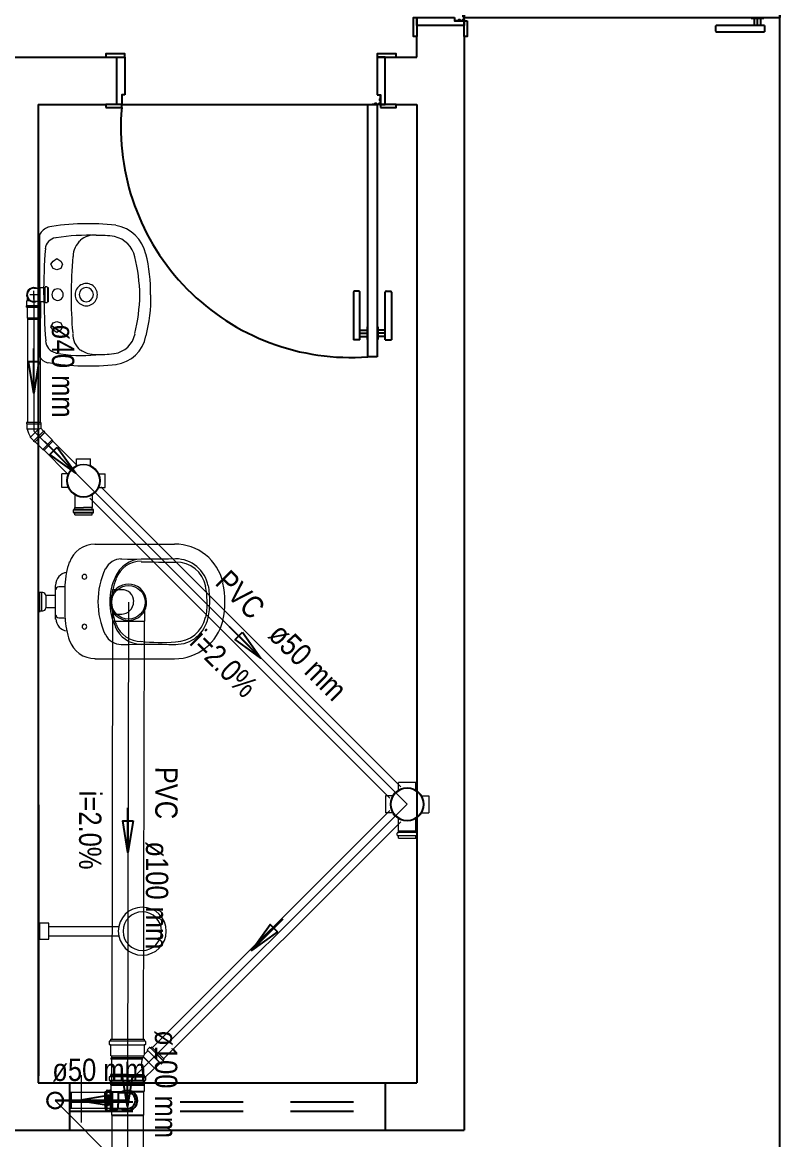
# Model space of a CAD drawing. Header units: inches. Extents: x 48180 to 96389, y -17773 to -8880.
# Drawn here: x 48225.125 to 48227.525, y -8893.22 to -8889.679 of the extents above; entities that cross this region are included whole.
import ezdxf

# ---------------------------------------------------------------- set-up
doc = ezdxf.new("R2010")
doc.units = ezdxf.units.IN
doc.header["$MEASUREMENT"] = 0
doc.linetypes.add('CONTORNO_QUADRO_T', pattern=[0.35, 0.2, -0.15])
for name, color, linetype, lineweight in [('Arquitetura', 134, 'Continuous', 5), ('CV-Colunas', 1, 'Continuous', 30), ('CV-Indicação coluna', 5, 'Continuous', 20), ('CV-Sentido tubo', 9, 'Continuous', 20), ('CV-Seção tubo', 5, 'Continuous', 20), ('CV-Textos tubo', 7, 'Continuous', 20), ('CV-Tubos detalhe', 1, 'Continuous', 30), ('Simbolos', 5, 'Continuous', 20), ('Simbolos_int', 174, 'Continuous', 5), ('TQ-Sentido tubo', 9, 'Continuous', 20), ('TQ-Seção tubo', 5, 'Continuous', 20), ('TQ-Textos tubo', 7, 'Continuous', 20), ('TQ-Tubos detalhe', 90, 'Continuous', 20)]:
    doc.layers.add(name, color=color, linetype=linetype, lineweight=lineweight)
for name, color, linetype in [('CALÇADA', 2, 'Continuous'), ('ESQUADRIA', 3, 'Continuous'), ('ESQUADRIAS', 7, 'Continuous'), ('Esquadrias portas', 7, 'Continuous'), ('JANELA2', 1, 'Continuous'), ('PAREDE', 4, 'Continuous'), ('soleira piso', 7, 'Continuous'), ('TEXTO01', 7, 'Continuous')]:
    doc.layers.add(name, color=color, linetype=linetype)
doc.styles.add('ARIAL', font='ARIALN.TTF')
doc.dimstyles.get("Standard").update_dxf_attribs({"dimtxt": 0.18, "dimasz": 0.18, "dimexe": 0.18, "dimexo": 0.0625, "dimgap": 0.09, "dimtad": 0, "dimtih": 1, "dimtoh": 1, "dimdec": 4, "dimzin": 0, "dimdsep": 46, "dimtxsty": 'Standard', "dimcen": 0.09, "dimadec": 0, "dimazin": 0, "dimtfac": 1, "dimtdec": 4, "dimtofl": 0, "dimtmove": 0, "dimatfit": 3, "dimfxl": 0, "dimtolj": 1, "dimtzin": 0, "dimarcsym": 0})

# ---------------------------------------------------------------- blocks, each defined once
blk = doc.blocks.new('P80_02')
at = {"layer": 'ESQUADRIAS', "color": 2}
for p, q in [((0.025, 0.075), (0.025, 0.875)), ((0.025, 0.875), (0.055, 0.875)), ((0.055, 0.875), (0.055, 0.075)), ((0.055, 0.075), (0.025, 0.075))]:
    blk.add_line(p, q, dxfattribs=at)
at = {"layer": 'ESQUADRIAS', "color": 3, "linetype": 'Continuous'}
for p, q in [((-0.02, 0.6698), (-0.02, 0.8215)), ((0, 0.8215), (0, 0.6698)), ((0.023, 0.78), (0.023, 0.82)), ((0.057, 0.78), (0.057, 0.82)), ((0.08, 0.8215), (0.08, 0.6698)), ((0.1, 0.6698), (0.1, 0.8215)), ((-0.0035, 0.6668), (-0.0175, 0.6668)), ((0.0835, 0.6668), (0.0975, 0.6668))]:
    blk.add_line(p, q, dxfattribs=at)
at = {"layer": 'ESQUADRIAS', "color": 3}
for p, q in [((0, 0.8215), (-0.02, 0.8215)), ((0.023, 0.82), (0.025, 0.82)), ((0.057, 0.82), (0.055, 0.82)), ((0.08, 0.8215), (0.1, 0.8215)), ((0, 0.81), (0.023, 0.81)), ((0, 0.8), (0.023, 0.8)), ((0, 0.79), (0.023, 0.79)), ((0.023, 0.78), (0.025, 0.78)), ((0.057, 0.78), (0.055, 0.78)), ((0.08, 0.81), (0.057, 0.81)), ((0.08, 0.8), (0.057, 0.8)), ((0.08, 0.79), (0.057, 0.79))]:
    blk.add_line(p, q, dxfattribs=at)
at = {"layer": 'ESQUADRIAS'}
for p, q in [((0.0315, 0.0735), (0.0285, 0.0735)), ((0.0165, 0.0585), (0.0165, 0.0615))]:
    blk.add_line(p, q, dxfattribs=at)
at = {"layer": 'ESQUADRIAS', "color": 3}
for points in [[(0.015, 0.085), (-0.035, 0.085), (-0.035, 0.075), (0.015, 0.075)], [(0.885, 0.085), (0.835, 0.085), (0.835, 0.075), (0.885, 0.075)], [(0.025, -0.075), (0, -0.075), (-0.035, -0.075), (-0.035, -0.085), (0.025, -0.085)], [(0.885, -0.075), (0.825, -0.075), (0.825, -0.085), (0.885, -0.085)]]:
    blk.add_lwpolyline(points, close=True, dxfattribs=at)
at = {"layer": 'ESQUADRIAS', "color": 2}
for points in [[(0.025, 0.045), (0.015, 0.045), (0.015, 0.075), (0, 0.075), (0, -0.075), (0.025, -0.075)], [(0.825, 0.045), (0.835, 0.045), (0.835, 0.075), (0.85, 0.075), (0.85, -0.075), (0.825, -0.075)]]:
    blk.add_lwpolyline(points, close=True, dxfattribs=at)
at = {"layer": 'ESQUADRIAS', "color": 1}
for points in [[(0.016, 0.0705, -0.236068), (0.015, 0.0725), (0.015, 0.07), (0.015, 0.05), (0.016, 0.05)], [(0.0195, 0.074, 0.236068), (0.0175, 0.075), (0.02, 0.075), (0.04, 0.075), (0.04, 0.074)]]:
    blk.add_lwpolyline(points, format="xyb", close=True, dxfattribs=at)
at = {"layer": 'ESQUADRIAS'}
for points in [[(0.0275, 0.0727), (0.0285, 0.0735), (0.0285, 0.074)], [(0.0304, 0.0727), (0.0304, 0.0725), (0.0325, 0.0725), (0.0325, 0.0727), (0.0275, 0.0727), (0.0275, 0.0725), (0.0296, 0.0725), (0.0296, 0.0727)], [(0.0325, 0.0727), (0.0315, 0.0735), (0.0315, 0.074)], [(0.0173, 0.0625), (0.0165, 0.0615), (0.016, 0.0615)], [(0.0173, 0.0575), (0.0165, 0.0585), (0.016, 0.0585)], [(0.0173, 0.0596), (0.0175, 0.0596), (0.0175, 0.0575), (0.0173, 0.0575), (0.0173, 0.0625), (0.0175, 0.0625), (0.0175, 0.0604), (0.0173, 0.0604)]]:
    blk.add_lwpolyline(points, dxfattribs=at)
at = {"layer": 'ESQUADRIAS', "color": 1}
blk.add_circle((0.0175, 0.0725), 0.0025, dxfattribs=at)
at = {"layer": 'ESQUADRIAS'}
blk.add_arc((0.1085, 0.1477), 0.7292, 355.0636, 94.2065, dxfattribs=at)
at = {"layer": 'ESQUADRIAS', "color": 3, "linetype": 'Continuous'}
for centre, start, end in [((-0.017, 0.6698), 180, 260.5377), ((-0.003, 0.6698), 260.5377, 360), ((0.083, 0.6698), 180, 279.4623), ((0.097, 0.6698), 279.4623, 0)]:
    blk.add_arc(centre, 0.003, start, end, dxfattribs=at)
blk = doc.blocks.new('new block2')
at = {"layer": 'ESQUADRIAS', "color": 2}
for p, q in [((-0.09, 1.16), (-0.09, 0.16)), ((-0.09, 1.16), (-0.06, 1.16)), ((-0.06, 0.16), (-0.06, 1.16)), ((-0.09, 0.16), (-0.06, 0.16))]:
    blk.add_line(p, q, dxfattribs=at)
at = {"layer": 'ESQUADRIAS', "color": 3, "linetype": 'Continuous'}
for p, q in [((-0.135, 0.9598), (-0.135, 1.1115)), ((-0.115, 1.1115), (-0.115, 0.9598)), ((-0.092, 1.07), (-0.092, 1.11)), ((-0.058, 1.07), (-0.058, 1.11)), ((-0.035, 1.1115), (-0.035, 0.9598)), ((-0.015, 0.9598), (-0.015, 1.1115)), ((-0.1185, 0.9568), (-0.1325, 0.9568)), ((-0.0315, 0.9568), (-0.0175, 0.9568))]:
    blk.add_line(p, q, dxfattribs=at)
at = {"layer": 'ESQUADRIAS', "color": 3}
for p, q in [((-0.115, 1.1115), (-0.135, 1.1115)), ((-0.115, 1.1), (-0.092, 1.1)), ((-0.092, 1.11), (-0.09, 1.11)), ((-0.058, 1.11), (-0.06, 1.11)), ((-0.035, 1.1), (-0.058, 1.1)), ((-0.035, 1.1115), (-0.015, 1.1115)), ((-0.115, 1.09), (-0.092, 1.09)), ((-0.115, 1.08), (-0.092, 1.08)), ((-0.092, 1.07), (-0.09, 1.07)), ((-0.058, 1.07), (-0.06, 1.07)), ((-0.035, 1.09), (-0.058, 1.09)), ((-0.035, 1.08), (-0.058, 1.08))]:
    blk.add_line(p, q, dxfattribs=at)
at = {"layer": 'ESQUADRIAS'}
for p, q in [((-0.0665, 0.1585), (-0.0635, 0.1585)), ((-0.0515, 0.1435), (-0.0515, 0.1465))]:
    blk.add_line(p, q, dxfattribs=at)
at = {"layer": 'ESQUADRIAS', "color": 3}
for points in [[(-1.12, 0.17), (-1.07, 0.17), (-1.07, 0.16), (-1.12, 0.16)], [(-0.05, 0.17), (0, 0.17), (0, 0.16), (-0.05, 0.16)], [(-1.12, 0.01), (-1.06, 0.01), (-1.06, 0), (-1.12, 0)], [(-0.06, 0.01), (-0.035, 0.01), (0, 0.01), (0, 0), (-0.06, 0)]]:
    blk.add_lwpolyline(points, close=True, dxfattribs=at)
at = {"layer": 'ESQUADRIAS', "color": 2}
for points in [[(-1.06, 0.13), (-1.07, 0.13), (-1.07, 0.16), (-1.085, 0.16), (-1.085, 0.01), (-1.06, 0.01)], [(-0.06, 0.13), (-0.05, 0.13), (-0.05, 0.16), (-0.035, 0.16), (-0.035, 0.01), (-0.06, 0.01)]]:
    blk.add_lwpolyline(points, close=True, dxfattribs=at)
at = {"layer": 'ESQUADRIAS', "color": 1}
for points in [[(-0.0545, 0.159, -0.236068), (-0.0525, 0.16), (-0.055, 0.16), (-0.075, 0.16), (-0.075, 0.159)], [(-0.051, 0.1555, 0.236068), (-0.05, 0.1575), (-0.05, 0.155), (-0.05, 0.135), (-0.051, 0.135)]]:
    blk.add_lwpolyline(points, format="xyb", close=True, dxfattribs=at)
at = {"layer": 'ESQUADRIAS'}
for points in [[(-0.0675, 0.1577), (-0.0665, 0.1585), (-0.0665, 0.159)], [(-0.0654, 0.1577), (-0.0654, 0.1575), (-0.0675, 0.1575), (-0.0675, 0.1577), (-0.0625, 0.1577), (-0.0625, 0.1575), (-0.0646, 0.1575), (-0.0646, 0.1577)], [(-0.0625, 0.1577), (-0.0635, 0.1585), (-0.0635, 0.159)], [(-0.0523, 0.1446), (-0.0525, 0.1446), (-0.0525, 0.1425), (-0.0523, 0.1425), (-0.0523, 0.1475), (-0.0525, 0.1475), (-0.0525, 0.1454), (-0.0523, 0.1454)], [(-0.0523, 0.1475), (-0.0515, 0.1465), (-0.051, 0.1465)], [(-0.0523, 0.1425), (-0.0515, 0.1435), (-0.051, 0.1435)]]:
    blk.add_lwpolyline(points, dxfattribs=at)
at = {"layer": 'ESQUADRIAS', "color": 1}
blk.add_circle((-0.0525, 0.1575), 0.0025, dxfattribs=at)
at = {"layer": 'ESQUADRIAS', "color": 3, "linetype": 'Continuous'}
for centre, start, end in [((-0.132, 0.9598), 180, 260.5377), ((-0.118, 0.9598), 260.5377, 360), ((-0.032, 0.9598), 180, 279.4623), ((-0.018, 0.9598), 279.4623, 0)]:
    blk.add_arc(centre, 0.003, start, end, dxfattribs=at)
at = {"layer": 'Esquadrias portas'}
blk.add_arc((-0.0469, 0.1373), 1.0236, 92.4121, 178.1744, dxfattribs=at)

msp = doc.modelspace()

# ---------------------------------------------------------------- linework, layer by layer
for p, q in [((48225.4043, -8893.0323), (48225.5115, -8893.0323)), ((48225.4583, -8893.0143), (48225.405, -8893.0143)), ((48225.4583, -8893.0195), (48225.405, -8893.0195)), ((48225.4583, -8893.0143), (48225.5115, -8893.0143)), ((48225.4583, -8893.0195), (48225.5115, -8893.0195)), ((48225.387, -8893.068), (48225.3873, -8893.1225)), ((48225.387, -8893.068), (48225.3913, -8893.068)), ((48225.392, -8893.068), (48225.3923, -8893.1225)), ((48225.393, -8893.0643), (48225.3923, -8893.0673)), ((48225.394, -8893.0635), (48225.4028, -8893.0635)), ((48225.4038, -8893.0643), (48225.404, -8893.067)), ((48225.404, -8893.068), (48225.4043, -8893.1225)), ((48225.405, -8893.068), (48225.4098, -8893.068)), ((48225.4053, -8893.0455), (48225.5113, -8893.0455)), ((48225.4073, -8893.0675), (48225.4425, -8893.0675)), ((48225.4098, -8893.068), (48225.41, -8893.1225)), ((48225.4098, -8893.068), (48225.4268, -8893.068)), ((48225.4268, -8893.068), (48225.4285, -8893.07)), ((48225.4285, -8893.07), (48225.4285, -8893.107)), ((48225.4285, -8893.07), (48225.4613, -8893.07)), ((48225.509, -8893.0675), (48225.4735, -8893.0675)), ((48225.454, -8893.0953), (48225.462, -8893.0953)), ((48225.458, -8893.0953), (48225.454, -8893.0953)), ((48225.458, -8893.0913), (48225.458, -8893.0993)), ((48225.3873, -8893.1225), (48225.3915, -8893.1225)), ((48225.3933, -8893.1263), (48225.3925, -8893.1233)), ((48225.3943, -8893.127), (48225.403, -8893.127)), ((48225.404, -8893.1263), (48225.4043, -8893.1235)), ((48225.4053, -8893.1225), (48225.41, -8893.1225)), ((48225.41, -8893.1225), (48225.427, -8893.1225)), ((48225.427, -8893.1225), (48225.4285, -8893.1205)), ((48225.4285, -8893.1205), (48225.4285, -8893.107)), ((48225.4285, -8893.1205), (48225.4613, -8893.1205)), ((48225.4078, -8893.1423), (48225.5093, -8893.1423))]:
    msp.add_line(p, q)
for centre, radius, start, end in [((48225.3913, -8893.067), 0.001, 270.0195, 345.0194), ((48225.394, -8893.0645), 0.001, 89.981, 165.019), ((48225.4028, -8893.0645), 0.001, 5.0195, 89.981), ((48225.405, -8893.067), 0.001, 185.019, 270.0195), ((48225.458, -8893.0953), 0.0318, 232.879, 127.159), ((48225.458, -8893.0953), 0.0255, 277.1915, 82.847), ((48225.3915, -8893.1235), 0.001, 15.02, 89.981), ((48225.3943, -8893.126), 0.001, 195.02, 270.0195), ((48225.403, -8893.126), 0.001, 270.0195, 355.0195), ((48225.4053, -8893.1235), 0.001, 89.981, 175.019)]:
    msp.add_arc(centre, radius, start, end)
at = {"layer": 'Arquitetura'}
for p, q in [((48225.1798, -8890.3505), (48225.1798, -8890.544)), ((48225.2153, -8890.4455), (48225.2233, -8890.4355)), ((48225.2233, -8890.459), (48225.2153, -8890.4455)), ((48225.2233, -8890.4355), (48225.2348, -8890.4275)), ((48225.2348, -8890.4275), (48225.2468, -8890.4355)), ((48225.2468, -8890.4355), (48225.2528, -8890.4455)), ((48225.2528, -8890.4455), (48225.2468, -8890.459)), ((48225.1798, -8890.479), (48225.1798, -8890.6705)), ((48225.2348, -8890.463), (48225.2233, -8890.459)), ((48225.2468, -8890.459), (48225.2348, -8890.463)), ((48225.1798, -8890.544), (48225.1798, -8890.7395)), ((48225.2233, -8890.631), (48225.2348, -8890.627)), ((48225.2348, -8890.627), (48225.2468, -8890.631)), ((48225.2153, -8890.6445), (48225.2233, -8890.631)), ((48225.2233, -8890.6545), (48225.2153, -8890.6445)), ((48225.2348, -8890.6625), (48225.2233, -8890.6545)), ((48225.2468, -8890.6545), (48225.2348, -8890.6625)), ((48225.2468, -8890.631), (48225.2528, -8890.6445)), ((48225.2528, -8890.6445), (48225.2468, -8890.6545)), ((48225.6078, -8891.3335), (48225.3553, -8891.3335)), ((48225.2308, -8891.5705), (48225.2308, -8891.4635)), ((48225.2608, -8891.4675), (48225.2408, -8891.4675)), ((48225.4403, -8891.4775), (48225.4128, -8891.4775)), ((48225.1798, -8891.4835), (48225.1798, -8891.5485)), ((48225.1898, -8891.4855), (48225.1798, -8891.4855)), ((48225.1858, -8891.4855), (48225.1858, -8891.5445)), ((48225.2308, -8891.4955), (48225.1993, -8891.4955)), ((48225.1993, -8891.4955), (48225.1993, -8891.5345)), ((48225.1898, -8891.5445), (48225.1798, -8891.5445)), ((48225.2308, -8891.5345), (48225.1993, -8891.5345)), ((48225.2408, -8891.5665), (48225.2608, -8891.5665)), ((48225.4128, -8891.5545), (48225.4403, -8891.5545)), ((48225.3553, -8891.6965), (48225.6078, -8891.6965)), ((48225.1771, -8892.1583), (48225.1771, -8893.0168)), ((48225.312, -8893.015), (48225.312, -8893.165))]:
    msp.add_line(p, q, dxfattribs=at)
at = {"layer": 'Arquitetura', "color": 7}
for p, q in [((48225.2093, -8892.5335), (48225.1798, -8892.5335)), ((48225.1798, -8892.5335), (48225.1798, -8892.5845)), ((48225.2093, -8892.5845), (48225.2093, -8892.5335)), ((48225.4323, -8892.5455), (48225.2093, -8892.5455)), ((48225.2093, -8892.575), (48225.2093, -8892.5455)), ((48225.4323, -8892.575), (48225.2093, -8892.575)), ((48225.1798, -8892.5845), (48225.2093, -8892.5845))]:
    msp.add_line(p, q, dxfattribs=at)
at = {"layer": 'Arquitetura'}
for centre, radius, start, end in [((48225.2253, -8890.378), 0.0527, 110.542, 148.93), ((48225.3338, -8891.079), 0.7618, 83.413, 99.693), ((48225.4008, -8890.4395), 0.1187, 12.514, 79.944), ((48225.2368, -8890.4), 0.0389, 98.756, 175.613), ((48225.3318, -8890.974), 0.6201, 87.323, 99.242), ((48225.3533, -8890.4215), 0.0674, 130.344, 179.449), ((48225.3553, -8890.4255), 0.0723, 86.602, 129.6), ((48225.3693, -8890.6685), 0.3142, 81.322, 91.826), ((48225.3988, -8890.4415), 0.0855, 12.946, 77.281), ((48226.9263, -8890.536), 1.7337, 175.375, 180.21), ((48225.0533, -8890.532), 0.4785, 358.698, 14.422), ((48226.7703, -8890.546), 1.4903, 175.19, 179.939), ((48224.9153, -8890.558), 0.5826, 1.3524, 13.504), ((48225.3278, -8890.542), 0.0353, 119.997, 179.999), ((48225.3278, -8890.542), 0.0225, 90, 180), ((48225.3278, -8890.542), 0.0353, 60.003, 119.997), ((48225.3278, -8890.542), 0.0225, 0, 90), ((48225.3278, -8890.542), 0.0353, 0, 59.993), ((48227.0923, -8890.542), 1.8987, 180, 184.414), ((48225.2368, -8890.542), 0.0182, 120.019, 180.037), ((48225.2368, -8890.542), 0.0182, 180, 240.04), ((48225.2368, -8890.542), 0.0182, 60.013, 119.987), ((48225.2368, -8890.542), 0.0182, 0, 60.04), ((48225.2368, -8890.542), 0.0182, 300.0191, 0.0367), ((48226.6463, -8890.542), 1.3668, 180.021, 185.095), ((48225.3278, -8890.542), 0.0353, 180, 239.993), ((48225.3278, -8890.542), 0.0225, 180.01, 270), ((48225.3278, -8890.542), 0.0225, 270, 0), ((48225.3278, -8890.542), 0.0353, 299.9968, 359.9993), ((48224.9193, -8890.53), 0.5785, 346.4579, 358.6966), ((48225.0533, -8890.554), 0.4791, 345.6368, 1.3415), ((48225.2368, -8890.542), 0.0182, 240.013, 299.9872), ((48225.3278, -8890.542), 0.0353, 240.003, 299.9968), ((48225.2388, -8890.686), 0.0406, 183.114, 260.393), ((48225.3493, -8890.6685), 0.0638, 176.773, 230.755), ((48225.4048, -8890.6505), 0.0792, 278.4194, 348.3837), ((48225.4068, -8890.6525), 0.1119, 277.7196, 349.5925), ((48225.3118, -8890.2795), 0.4552, 259.782, 275.7972), ((48225.3553, -8890.6525), 0.079, 234.652, 272.8394), ((48225.3693, -8890.4095), 0.3222, 267.995, 278.1696), ((48225.2133, -8890.7195), 0.039, 207.867, 258.569), ((48225.3358, -8890.007), 0.761, 260.279, 276.5765), ((48225.3553, -8891.4185), 0.0857, 89.8, 160.921), ((48225.6078, -8891.4895), 0.1572, 12.706, 89.994), ((48225.5113, -8891.4715), 0.2512, 160.855, 177.951), ((48225.4383, -8891.434), 0.0545, 89.094, 155.039), ((48225.5073, -8891.4755), 0.0959, 93.267, 156.427), ((48225.5013, -8891.4715), 0.0845, 89.764, 159.137), ((48225.4658, -8882.444), 8.9357, 269.812, 270.92833), ((48225.5823, -8885.671), 5.7183, 269.194, 270.2897), ((48225.6098, -8891.4855), 0.1065, 11.11, 89.577), ((48225.6138, -8891.4835), 0.0941, 10.344, 91.5), ((48225.2703, -8891.4615), 0.0395, 96.551, 181.582), ((48225.3218, -8891.436), 0.00748, 90, 180), ((48225.3218, -8891.436), 0.00748, 180, 270), ((48225.3218, -8891.436), 0.00748, 0, 90), ((48225.3218, -8891.436), 0.00748, 270, 0), ((48225.6118, -8891.515), 0.247, 155.039, 180), ((48225.5723, -8891.511), 0.1696, 153.86, 181.282), ((48225.2408, -8891.4775), 0.00962, 90, 180), ((48226.6698, -8891.513), 1.4103, 177.951, 182.049), ((48225.6098, -8891.515), 0.2021, 168.983, 180), ((48225.5668, -8891.505), 0.157, 156.611, 169.687), ((48225.4423, -8891.513), 0.036, 357.6554, 93.956), ((48225.4423, -8891.515), 0.2683, 359.9972, 10.563), ((48225.4403, -8891.515), 0.2791, 0.0004, 10.563), ((48225.4718, -8891.515), 0.2951, 348.4318, 11.565), ((48225.1898, -8891.4955), 0.00962, 0, 90), ((48225.1898, -8891.5345), 0.00962, 270, 0), ((48225.6118, -8891.515), 0.247, 180, 204.961), ((48225.5723, -8891.519), 0.1696, 178.72, 206.139), ((48225.6098, -8891.515), 0.202, 179.998, 191.019), ((48225.4383, -8891.515), 0.0396, 270, 359.9973), ((48225.4283, -8891.515), 0.283, 349.7151, 359.864), ((48225.4403, -8891.515), 0.2788, 349.423, 0), ((48225.2703, -8891.5685), 0.0392, 181.37, 264.425), ((48225.2408, -8891.5565), 0.00962, 180, 270), ((48225.5113, -8891.5565), 0.2505, 181.891, 199.157), ((48225.5173, -8891.5365), 0.1066, 188.805, 206.998), ((48225.6078, -8891.5385), 0.1572, 270.0017, 347.2872), ((48225.6118, -8891.5465), 0.1037, 269.072, 349.4312), ((48225.6118, -8891.5465), 0.0952, 269.072, 349.4311), ((48225.3218, -8891.594), 0.00748, 90, 180), ((48225.3218, -8891.594), 0.00748, 180, 270), ((48225.3218, -8891.594), 0.00748, 0, 90), ((48225.3218, -8891.594), 0.00748, 270, 0), ((48225.4383, -8891.596), 0.0545, 204.961, 270.9064), ((48225.5053, -8891.5565), 0.0941, 203.266, 267.557), ((48225.5013, -8891.5565), 0.0845, 200.863, 270.2362), ((48225.3553, -8891.6095), 0.0857, 199.079, 270.1997), ((48225.5253, -8900.894), 9.243, 89.467, 90.538), ((48225.5683, -8890.986), 0.658, 264.122, 273.6487)]:
    msp.add_arc(centre, radius, start, end, dxfattribs=at)
at = {"layer": 'Arquitetura', "color": 7}
for radius, start, end in [(0.076, 90, 180), (0.061, 90, 180), (0.076, 0, 90), (0.061, 0, 90), (0.076, 180, 270), (0.061, 180, 270), (0.061, 270, 0), (0.076, 270, 0)]:
    msp.add_arc((48225.5053, -8892.559), radius, start, end, dxfattribs=at)
at = {"layer": 'CALÇADA'}
msp.add_line((48227.5251, -8900.5892), (48227.5251, -8882.9892), dxfattribs=at)
at = {"layer": 'CV-Colunas', "linetype": 'Continuous'}
for p, q in [((48225.279, -8893.0703), (48225.279, -8893.1203)), ((48225.229, -8893.0953), (48225.279, -8893.0953))]:
    msp.add_line(p, q, dxfattribs=at)
msp.add_circle((48225.229, -8893.0953), 0.025, dxfattribs=at)
at = {"layer": 'CV-Indicação coluna'}
msp.add_line((48225.229, -8893.0953), (48225.5278, -8893.394), dxfattribs=at)
at = {"layer": 'CV-Seção tubo'}
for p, q in [((48225.458, -8893.0703), (48225.279, -8893.0703)), ((48225.458, -8893.1203), (48225.279, -8893.1203))]:
    msp.add_line(p, q, dxfattribs=at)
at = {"layer": 'CV-Tubos detalhe'}
msp.add_line((48225.458, -8893.0953), (48225.229, -8893.0953), dxfattribs=at)
at = {"layer": 'ESQUADRIA', "linetype": 'CONTORNO_QUADRO_T'}
for p, q in [((48225.2751, -8893.0992), (48226.2751, -8893.0992)), ((48225.2751, -8893.1292), (48226.2751, -8893.1292))]:
    msp.add_line(p, q, dxfattribs=at)
at = {"layer": 'JANELA2'}
for p, q in [((48225.2751, -8893.0392), (48225.2751, -8893.1892)), ((48226.2751, -8893.0392), (48226.2751, -8893.1892))]:
    msp.add_line(p, q, dxfattribs=at)
at = {"layer": 'PAREDE', "linetype": 'Continuous'}
for p, q in [((48226.3751, -8889.7892), (48226.3751, -8889.7242)), ((48226.5251, -8889.7242), (48226.5251, -8893.1892)), ((48225.1751, -8889.9392), (48225.1751, -8893.0392)), ((48226.3751, -8889.9392), (48226.3751, -8893.0392))]:
    msp.add_line(p, q, dxfattribs=at)
at = {"layer": 'PAREDE'}
for p, q in [((48224.8101, -8889.7892), (48225.3901, -8889.7892)), ((48226.3101, -8889.7892), (48226.3751, -8889.7892)), ((48225.1751, -8889.9392), (48225.3901, -8889.9392)), ((48226.3101, -8889.9392), (48226.3751, -8889.9392)), ((48225.1751, -8893.0392), (48226.3751, -8893.0392)), ((48223.6751, -8893.1892), (48226.5251, -8893.1892))]:
    msp.add_line(p, q, dxfattribs=at)
at = {"layer": 'Simbolos'}
for p, q in [((48225.182, -8890.5203), (48225.1805, -8890.5218)), ((48225.1963, -8890.5203), (48225.182, -8890.5203)), ((48225.1973, -8890.5183), (48225.1973, -8890.5195)), ((48225.203, -8890.5173), (48225.1983, -8890.5173)), ((48225.204, -8890.518), (48225.2045, -8890.5198)), ((48225.2085, -8890.5203), (48225.2055, -8890.5203)), ((48225.2085, -8890.5645), (48225.2085, -8890.5203)), ((48225.141, -8890.5523), (48225.141, -8890.5603)), ((48225.1615, -8890.5218), (48225.1713, -8890.5218)), ((48225.1713, -8890.5218), (48225.1805, -8890.5218)), ((48225.1388, -8890.5775), (48225.1398, -8890.5765)), ((48225.1388, -8890.5815), (48225.1388, -8890.5775)), ((48225.1388, -8890.5815), (48225.1843, -8890.5815)), ((48225.1398, -8890.5615), (48225.141, -8890.5603)), ((48225.1398, -8890.5765), (48225.1398, -8890.5615)), ((48225.1828, -8890.5815), (48225.1403, -8890.5815)), ((48225.1403, -8890.5815), (48225.1403, -8890.6155)), ((48225.1615, -8890.563), (48225.1713, -8890.563)), ((48225.1713, -8890.563), (48225.1805, -8890.563)), ((48225.182, -8890.5645), (48225.1805, -8890.563)), ((48225.1963, -8890.5645), (48225.182, -8890.5645)), ((48225.1828, -8890.5815), (48225.1828, -8890.6155)), ((48225.1833, -8890.5765), (48225.1833, -8890.5645)), ((48225.1843, -8890.5775), (48225.1833, -8890.5765)), ((48225.1843, -8890.5815), (48225.1843, -8890.5775)), ((48225.1973, -8890.5665), (48225.1973, -8890.5655)), ((48225.203, -8890.5675), (48225.1983, -8890.5675)), ((48225.204, -8890.5668), (48225.2045, -8890.5653)), ((48225.2085, -8890.5645), (48225.2055, -8890.5645)), ((48225.1403, -8890.6155), (48225.1415, -8890.62)), ((48225.1828, -8890.6155), (48225.1815, -8890.62)), ((48225.1388, -8890.9468), (48225.1388, -8890.9508)), ((48225.1843, -8890.9468), (48225.1388, -8890.9468)), ((48225.1388, -8890.9508), (48225.1398, -8890.9518)), ((48225.1398, -8890.9518), (48225.1398, -8890.9668)), ((48225.1398, -8890.9668), (48225.141, -8890.968)), ((48225.197, -8890.9775), (48225.1648, -8891.0098)), ((48225.166, -8891.0085), (48225.196, -8890.9785)), ((48225.1843, -8890.9508), (48225.1833, -8890.9518)), ((48225.1833, -8890.9518), (48225.1833, -8890.9653)), ((48225.1928, -8890.9748), (48225.1833, -8890.9653)), ((48225.1843, -8890.9468), (48225.1843, -8890.9508)), ((48225.1943, -8890.9748), (48225.1928, -8890.9748)), ((48225.197, -8890.9775), (48225.1943, -8890.9748)), ((48225.196, -8890.9785), (48225.22, -8891.0025)), ((48225.1515, -8890.995), (48225.1515, -8890.9933)), ((48225.162, -8891.0055), (48225.1515, -8890.995)), ((48225.162, -8891.007), (48225.162, -8891.0055)), ((48225.1648, -8891.0098), (48225.162, -8891.007)), ((48225.166, -8891.0085), (48225.19, -8891.0328)), ((48225.22, -8891.0025), (48225.2223, -8891.0068)), ((48225.19, -8891.0328), (48225.194, -8891.035)), ((48225.2973, -8891.0628), (48225.3408, -8891.0628)), ((48225.2973, -8891.0825), (48225.2973, -8891.0628)), ((48225.3408, -8891.0825), (48225.3408, -8891.0628)), ((48225.2503, -8891.1533), (48225.2503, -8891.1098)), ((48225.27, -8891.1098), (48225.2503, -8891.1098)), ((48225.368, -8891.1098), (48225.3878, -8891.1098)), ((48225.3878, -8891.1533), (48225.3878, -8891.1098)), ((48225.27, -8891.1533), (48225.2503, -8891.1533)), ((48225.368, -8891.1533), (48225.3878, -8891.1533)), ((48225.2918, -8891.1768), (48225.2918, -8891.2165)), ((48225.3463, -8891.1768), (48225.3463, -8891.2165)), ((48225.2873, -8891.2323), (48225.2873, -8891.2235)), ((48225.288, -8891.2225), (48225.2908, -8891.2223)), ((48225.2883, -8891.2235), (48225.3498, -8891.2235)), ((48225.2918, -8891.2168), (48225.2918, -8891.2165)), ((48225.2918, -8891.2213), (48225.2918, -8891.2168)), ((48225.3463, -8891.2168), (48225.3463, -8891.2165)), ((48225.3463, -8891.2213), (48225.3463, -8891.2168)), ((48225.35, -8891.2225), (48225.3473, -8891.2223)), ((48225.3508, -8891.2323), (48225.3508, -8891.2235)), ((48225.288, -8891.2333), (48225.291, -8891.234)), ((48225.3498, -8891.2323), (48225.2883, -8891.2323)), ((48225.2918, -8891.2393), (48225.2918, -8891.235)), ((48225.2918, -8891.2393), (48225.3463, -8891.2393)), ((48225.3463, -8891.2393), (48225.3463, -8891.235)), ((48225.35, -8891.2333), (48225.347, -8891.234)), ((48225.4108, -8891.544), (48225.4105, -8891.5768)), ((48225.5123, -8891.5443), (48225.512, -8891.577)), ((48226.3718, -8892.088), (48226.3173, -8892.088)), ((48226.3173, -8892.111), (48226.3173, -8892.088)), ((48226.3718, -8892.111), (48226.3718, -8892.088)), ((48226.2755, -8892.1298), (48226.2755, -8892.1843)), ((48226.2985, -8892.1298), (48226.2755, -8892.1298)), ((48226.3905, -8892.1298), (48226.4135, -8892.1298)), ((48226.4135, -8892.1298), (48226.4135, -8892.1843)), ((48226.2985, -8892.1843), (48226.2755, -8892.1843)), ((48226.3905, -8892.1843), (48226.4135, -8892.1843)), ((48226.3173, -8892.2408), (48226.3173, -8892.2035)), ((48226.3718, -8892.2408), (48226.3718, -8892.2035)), ((48226.3128, -8892.2548), (48226.3128, -8892.248)), ((48226.3163, -8892.2468), (48226.3135, -8892.247)), ((48226.3173, -8892.2568), (48226.3135, -8892.2558)), ((48226.3173, -8892.241), (48226.3173, -8892.2408)), ((48226.3173, -8892.2458), (48226.3173, -8892.241)), ((48226.3718, -8892.241), (48226.3718, -8892.2408)), ((48226.3718, -8892.2458), (48226.3718, -8892.241)), ((48226.3718, -8892.2568), (48226.3755, -8892.2558)), ((48226.3728, -8892.2468), (48226.3755, -8892.247)), ((48226.3763, -8892.2548), (48226.3763, -8892.248)), ((48226.3173, -8892.2638), (48226.3173, -8892.2568)), ((48226.3173, -8892.2638), (48226.3718, -8892.2638)), ((48226.3718, -8892.2638), (48226.3718, -8892.2568)), ((48225.4005, -8892.9083), (48225.4005, -8892.9175)), ((48225.4013, -8892.9073), (48225.4043, -8892.9068)), ((48225.4015, -8892.9185), (48225.4038, -8892.919)), ((48225.4048, -8892.9193), (48225.5113, -8892.9193)), ((48225.4048, -8892.92), (48225.4048, -8892.952)), ((48225.405, -8892.9013), (48225.405, -8892.9058)), ((48225.405, -8892.9013), (48225.5115, -8892.9013)), ((48225.405, -8892.9065), (48225.5115, -8892.9065)), ((48225.5113, -8892.92), (48225.5113, -8892.9475)), ((48225.5115, -8892.9013), (48225.5115, -8892.9058)), ((48225.5153, -8892.9078), (48225.5123, -8892.9068)), ((48225.515, -8892.919), (48225.5123, -8892.919)), ((48225.516, -8892.9088), (48225.516, -8892.918)), ((48225.5278, -8892.928), (48225.5215, -8892.934)), ((48225.5288, -8892.9278), (48225.5315, -8892.9293)), ((48225.5358, -8892.926), (48225.5328, -8892.929)), ((48225.5358, -8892.926), (48225.5745, -8892.9648)), ((48225.4048, -8892.952), (48225.4073, -8892.9543)), ((48225.405, -8892.9523), (48225.4075, -8892.9545)), ((48225.4075, -8892.9608), (48225.406, -8892.961)), ((48225.406, -8892.961), (48225.406, -8892.964)), ((48225.4075, -8892.964), (48225.406, -8892.964)), ((48225.4075, -8892.964), (48225.4073, -8893.036)), ((48225.5088, -8892.9545), (48225.4075, -8892.9545)), ((48225.4075, -8892.9545), (48225.4075, -8892.9608)), ((48225.5063, -8892.9608), (48225.4075, -8892.9608)), ((48225.505, -8892.964), (48225.4075, -8892.964)), ((48225.5078, -8892.9565), (48225.5435, -8892.9925)), ((48225.508, -8892.9568), (48225.5438, -8892.9928)), ((48225.5228, -8892.9385), (48225.513, -8892.948)), ((48225.5228, -8892.9373), (48225.5213, -8892.9355)), ((48225.5235, -8892.938), (48225.562, -8892.9765)), ((48225.5238, -8892.9383), (48225.5623, -8892.9768)), ((48225.532, -8892.9295), (48225.5705, -8892.968)), ((48225.5323, -8892.9298), (48225.5708, -8892.9683)), ((48225.5438, -8892.9928), (48225.509, -8893.027)), ((48225.5465, -8892.9928), (48225.5438, -8892.9928)), ((48225.5618, -8892.9775), (48225.5465, -8892.9928)), ((48225.565, -8892.9793), (48225.563, -8892.9775)), ((48225.5725, -8892.9728), (48225.5665, -8892.979)), ((48225.5728, -8892.9718), (48225.5713, -8892.969)), ((48225.5745, -8892.9648), (48225.5715, -8892.9678)), ((48225.4005, -8893.0215), (48225.4005, -8893.031)), ((48225.4013, -8893.0205), (48225.4043, -8893.0198)), ((48225.4015, -8893.032), (48225.404, -8893.0323)), ((48225.405, -8893.0143), (48225.405, -8893.0188)), ((48225.405, -8893.0333), (48225.405, -8893.0453)), ((48225.509, -8893.027), (48225.5088, -8893.036)), ((48225.5115, -8893.0143), (48225.5115, -8893.0188)), ((48225.5115, -8893.0333), (48225.5115, -8893.0453)), ((48225.515, -8893.0205), (48225.5123, -8893.0198)), ((48225.515, -8893.032), (48225.5123, -8893.0323)), ((48225.5158, -8893.0215), (48225.5158, -8893.031)), ((48225.405, -8893.0453), (48225.4053, -8893.0455)), ((48225.4053, -8893.0455), (48225.4053, -8893.0653)), ((48225.4053, -8893.0653), (48225.4073, -8893.0675)), ((48225.4073, -8893.042), (48225.4073, -8893.036)), ((48225.458, -8893.042), (48225.4073, -8893.042)), ((48225.4075, -8893.0675), (48225.4075, -8893.068)), ((48225.458, -8893.042), (48225.5088, -8893.042)), ((48225.5088, -8893.042), (48225.5088, -8893.036)), ((48225.5113, -8893.0653), (48225.509, -8893.0675)), ((48225.509, -8893.0675), (48225.5093, -8893.1423)), ((48225.5115, -8893.0453), (48225.5113, -8893.0455)), ((48225.5113, -8893.0455), (48225.5113, -8893.0653)), ((48225.4078, -8893.1225), (48225.4078, -8893.1423))]:
    msp.add_line(p, q, dxfattribs=at)
for centre, radius in [((48225.319, -8891.1315), 0.0528), ((48226.3445, -8892.157), 0.0531)]:
    msp.add_circle(centre, radius, dxfattribs=at)
for centre, radius, start, end in [((48225.1615, -8890.5425), 0.0228, 64.623, 115.377), ((48225.1963, -8890.5193), 0.001, 270, 355), ((48225.1983, -8890.5183), 0.001, 90, 175), ((48225.203, -8890.5183), 0.001, 15, 90), ((48225.2055, -8890.5193), 0.001, 195, 270), ((48225.1615, -8890.5425), 0.0206, 90, 270), ((48225.1963, -8890.5655), 0.001, 5, 90), ((48225.1983, -8890.5665), 0.001, 185, 270), ((48225.203, -8890.5665), 0.001, 270, 345), ((48225.2055, -8890.5655), 0.001, 90, 165), ((48225.1985, -8890.959), 0.0584, 188.933, 216.067), ((48225.2958, -8891.0825), 0.0015, 295.4103, 0), ((48225.3423, -8891.0825), 0.0015, 180, 244.59), ((48225.27, -8891.1083), 0.0015, 270, 334.5897), ((48225.368, -8891.1083), 0.0015, 205.41, 270), ((48225.27, -8891.1548), 0.0015, 25.41, 90), ((48225.368, -8891.1548), 0.0015, 90, 154.59), ((48225.2883, -8891.2235), 0.001, 95, 180), ((48225.2908, -8891.2213), 0.001, 275, 0), ((48225.3473, -8891.2213), 0.001, 180, 265), ((48225.3498, -8891.2235), 0.001, 0, 85), ((48225.2883, -8891.2323), 0.001, 180, 255), ((48225.2908, -8891.235), 0.001, 0, 75), ((48225.3473, -8891.235), 0.001, 105, 180), ((48225.3498, -8891.2323), 0.001, 285, 0), ((48225.4615, -8891.5168), 0.0576, 331.6573, 208.087), ((48225.4615, -8891.5168), 0.0576, 208.087, 331.6573), ((48226.3445, -8892.157), 0.0531, 31.605, 58.395), ((48226.3138, -8892.248), 0.001, 95, 180), ((48226.3138, -8892.2548), 0.001, 180, 255), ((48226.3163, -8892.2458), 0.001, 275, 0), ((48226.3728, -8892.2458), 0.001, 180, 265), ((48226.3753, -8892.248), 0.001, 0, 85), ((48226.3753, -8892.2548), 0.001, 285, 0), ((48226.3163, -8892.2575), 0.001, 0, 75), ((48225.4015, -8892.9083), 0.001, 104.872, 179.872), ((48225.4015, -8892.9175), 0.001, 179.872, 264.872), ((48225.4038, -8892.92), 0.001, 359.8723, 84.872), ((48225.404, -8892.9058), 0.001, 284.8723, 359.8723), ((48225.5123, -8892.92), 0.001, 94.872, 179.872), ((48225.5125, -8892.9058), 0.001, 179.872, 254.872), ((48225.515, -8892.918), 0.001, 274.8723, 359.8723), ((48225.515, -8892.9088), 0.001, 359.8723, 74.872), ((48225.5283, -8892.9285), 0.001, 59.872, 134.872), ((48225.578, -8892.9878), 0.0765, 149.38, 170.421), ((48225.5123, -8892.9475), 0.001, 179.872, 314.8723), ((48225.5223, -8892.9348), 0.001, 134.872, 219.872), ((48225.522, -8892.9378), 0.001, 314.8723, 39.872), ((48225.532, -8892.9285), 0.001, 239.872, 314.8723), ((48225.5695, -8892.9828), 0.0674, 173.427, 197.739), ((48225.5625, -8892.9783), 0.001, 49.872, 134.872), ((48225.5658, -8892.9783), 0.001, 229.872, 314.8723), ((48225.572, -8892.9685), 0.001, 134.872, 209.872), ((48225.572, -8892.9723), 0.001, 314.8723, 29.872), ((48225.4015, -8893.0215), 0.001, 105.02, 180.019), ((48225.4015, -8893.031), 0.001, 180.019, 265.019), ((48225.404, -8893.0333), 0.001, 0.0195, 85.019), ((48225.404, -8893.0188), 0.001, 285.0198, 0.0195), ((48225.937, -8892.9385), 0.4367, 188.515, 191.603), ((48225.51, -8893.027), 0.001, 124.14, 179.872), ((48225.5125, -8893.0188), 0.001, 180.019, 255.02), ((48225.5125, -8893.0333), 0.001, 95.019, 180.019), ((48225.5148, -8893.031), 0.001, 275.0196, 0.0195), ((48225.5148, -8893.0215), 0.001, 0.0195, 75.02)]:
    msp.add_arc(centre, radius, start, end, dxfattribs=at)
at = {"layer": 'Simbolos_int'}
for p, q in [((48225.197, -8890.5203), (48225.197, -8890.5645)), ((48225.2048, -8890.5203), (48225.2048, -8890.5645)), ((48225.1718, -8890.5425), (48225.1488, -8890.5425)), ((48225.1615, -8890.5575), (48225.1615, -8890.5298)), ((48225.1805, -8890.5218), (48225.1805, -8890.563)), ((48225.1398, -8890.5765), (48225.1833, -8890.5765)), ((48225.141, -8890.5603), (48225.1473, -8890.5603)), ((48225.1403, -8890.6155), (48225.1828, -8890.6155)), ((48225.1415, -8890.62), (48225.1815, -8890.62)), ((48225.1398, -8890.9518), (48225.1833, -8890.9518)), ((48225.1768, -8890.968), (48225.141, -8890.968)), ((48225.1515, -8890.9933), (48225.1768, -8890.968)), ((48225.1928, -8890.9748), (48225.162, -8891.0055)), ((48225.1768, -8890.968), (48225.1795, -8890.9668)), ((48225.1795, -8890.9668), (48225.1833, -8890.9653)), ((48225.19, -8891.0328), (48225.22, -8891.0025)), ((48225.194, -8891.035), (48225.2223, -8891.0068)), ((48225.2918, -8891.2165), (48225.319, -8891.2165)), ((48225.2918, -8891.2168), (48225.319, -8891.2168)), ((48225.3463, -8891.2223), (48225.2918, -8891.2223)), ((48225.3463, -8891.2165), (48225.319, -8891.2165)), ((48225.3463, -8891.2168), (48225.319, -8891.2168)), ((48225.3463, -8891.2343), (48225.2918, -8891.2343)), ((48225.4105, -8891.5768), (48225.512, -8891.577)), ((48226.3173, -8892.2408), (48226.3718, -8892.2408)), ((48226.3718, -8892.2468), (48226.3173, -8892.2468)), ((48226.3718, -8892.2568), (48226.3173, -8892.2568))]:
    msp.add_line(p, q, dxfattribs=at)
for centre, radius in [((48225.319, -8891.1315), 0.0508), ((48225.4615, -8891.5168), 0.0532), ((48226.3445, -8892.157), 0.0508)]:
    msp.add_circle(centre, radius, dxfattribs=at)
for start, end in [(64.623, 244.6232), (244.6232, 295.377)]:
    msp.add_arc((48225.1615, -8890.5425), 0.0228, start, end, dxfattribs=at)
at = {"layer": 'soleira piso'}
msp.add_line((48225.4401, -8889.9392), (48226.2201, -8889.9392), dxfattribs=at)
at = {"layer": 'TQ-Seção tubo'}
for p, q in [((48225.1415, -8890.62), (48225.1415, -8890.9468)), ((48225.1815, -8890.62), (48225.1815, -8890.9468)), ((48225.2223, -8891.0068), (48225.2958, -8891.08)), ((48225.194, -8891.035), (48225.2675, -8891.1085)), ((48225.374, -8891.1513), (48226.3245, -8892.1018)), ((48225.3388, -8891.1865), (48226.2893, -8892.1373)), ((48225.4113, -8891.5768), (48225.4085, -8892.9013)), ((48225.5113, -8891.577), (48225.5085, -8892.9013)), ((48226.2893, -8892.1768), (48225.5375, -8892.9275)), ((48226.3245, -8892.2123), (48225.5728, -8892.963)), ((48225.408, -8893.042), (48225.408, -8893.0455)), ((48225.508, -8893.042), (48225.508, -8893.0455)), ((48225.4083, -8893.1423), (48225.4085, -8894.2475)), ((48225.5083, -8893.1423), (48225.5085, -8894.2475))]:
    msp.add_line(p, q, dxfattribs=at)
at = {"layer": 'TQ-Tubos detalhe'}
for p, q in [((48225.1615, -8890.5425), (48225.1615, -8890.9738)), ((48225.1615, -8890.9743), (48225.319, -8891.1315)), ((48225.319, -8891.1315), (48226.3445, -8892.157)), ((48225.4615, -8891.5168), (48225.458, -8893.042)), ((48226.3445, -8892.157), (48225.458, -8893.042)), ((48225.458, -8893.042), (48225.458, -8893.0953)), ((48225.458, -8893.0953), (48225.4585, -8894.6405))]:
    msp.add_line(p, q, dxfattribs=at)

# ---------------------------------------------------------------- block references
at = {"layer": 'ESQUADRIAS', "rotation": 180}
msp.add_blockref('P80_02', (48226.2751, -8889.8642), dxfattribs=at)
at = {"layer": 'TEXTO01', "rotation": 270}
msp.add_blockref('new block2', (48226.3651, -8889.7242), dxfattribs=at)

# ---------------------------------------------------------------- texts
at = {"layer": 'CV-Textos tubo', "insert": (48225.3685, -8893.0355), "char_height": 0.0706, "width": 0.50832, "attachment_point": 8, "rotation": 0.0002, "line_spacing_factor": 0.798, "style": 'ARIAL'}
msp.add_mtext('ø50 mm', dxfattribs=at)
at = {"layer": 'TQ-Textos tubo', "char_height": 0.0706, "line_spacing_factor": 0.798, "style": 'ARIAL'}
for s, insert, width, attachment_point, rotation in [('ø40 mm', (48225.2171, -8890.7835), 0.50832, 8, 270), ('PVC', (48225.8492, -8891.5765), 0.25416, 9, 315.0001), ('i=2.0%', (48225.739, -8891.7368), 0.50832, 8, 315.0001), ('ø50 mm', (48225.8992, -8891.6265), 0.50832, 7, 315.0001), ('PVC', (48225.5453, -8892.2041), 0.25416, 9, 269.8739), ('i=2.0%', (48225.3041, -8892.2388), 0.50832, 8, 269.8739), ('ø100 mm', (48225.5153, -8892.2746), 0.59304, 7, 269.8739), ('ø100 mm', (48225.5436, -8893.0438), 0.59304, 8, 270.0172)]:
    msp.add_mtext(s, dxfattribs=dict(at, insert=insert, width=width, attachment_point=attachment_point, rotation=rotation))

# ---------------------------------------------------------------- leaders
at = {"layer": 'CV-Sentido tubo'}
msp.add_leader([(48225.298, -8893.0953), (48225.439, -8893.0953)], dimstyle='Standard', override={"dimasz": 0.1, "dimldrblk": 'CLOSED'}, dxfattribs=at)
at = {"layer": 'TQ-Sentido tubo'}
for points in [[(48225.1615, -8890.854), (48225.1615, -8890.7128)], [(48225.2948, -8891.1075), (48225.195, -8891.0075)], [(48225.8815, -8891.694), (48225.7818, -8891.5943)], [(48225.4598, -8892.3095), (48225.46, -8892.1685)], [(48225.8513, -8892.6198), (48225.9513, -8892.52)], [(48225.458, -8893.1143), (48225.458, -8892.9733)]]:
    msp.add_leader(points, dimstyle='Standard', override={"dimasz": 0.1, "dimldrblk": 'CLOSED'}, dxfattribs=at)

doc.saveas('drawing.dxf')
